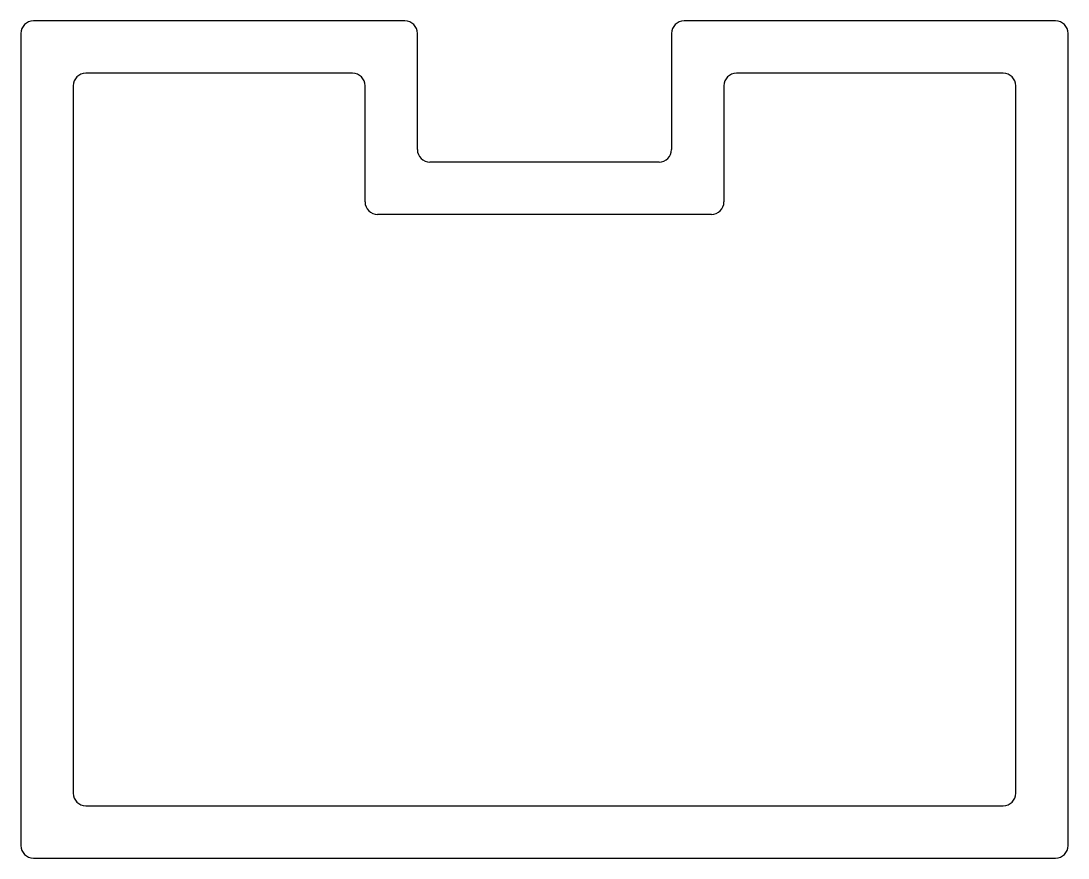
# Model space of a CAD drawing. Extents: x -32.7 to 30.8, y 6.4 to 57.2.
import ezdxf

# ---------------------------------------------------------------- set-up
doc = ezdxf.new("R2010")
doc.units = 0
doc.layers.get('0').update_dxf_attribs({"linetype": 'CONTINUOUS'})

msp = doc.modelspace()

# ---------------------------------------------------------------- linework, layer by layer
at = {"linetype": 'CONTINUOUS'}
for p, q in [((-9.45, 57.153), (-31.969, 57.153)), ((30.007, 57.153), (7.488, 57.153)), ((-32.731, 56.391), (-32.731, 7.115)), ((-8.688, 49.349), (-8.688, 56.391)), ((6.726, 56.391), (6.726, 49.349)), ((30.769, 7.115), (30.769, 56.391)), ((-12.625, 53.978), (-28.794, 53.978)), ((26.832, 53.978), (10.663, 53.978)), ((-29.556, 53.216), (-29.556, 10.29)), ((-11.863, 46.174), (-11.863, 53.216)), ((9.901, 53.216), (9.901, 46.174)), ((27.594, 10.29), (27.594, 53.216)), ((5.964, 48.587), (-7.926, 48.587)), ((9.139, 45.412), (-11.101, 45.412)), ((-28.794, 9.528), (26.832, 9.528)), ((-31.969, 6.353), (30.007, 6.353))]:
    msp.add_line(p, q, dxfattribs=at)
for centre, start, end in [((-31.969, 56.391), 90, 180), ((-9.45, 56.391), 360, 90), ((7.488, 56.391), 90, 180), ((30.007, 56.391), 0, 90), ((-28.794, 53.216), 90, 180), ((-12.625, 53.216), 0, 90), ((10.663, 53.216), 90, 180), ((26.832, 53.216), 0, 90), ((-7.926, 49.349), 180, 270), ((5.964, 49.349), 270, 0), ((-11.101, 46.174), 180, 270), ((9.139, 46.174), 270, 0), ((-28.794, 10.29), 180, 270), ((26.832, 10.29), 270, 0), ((-31.969, 7.115), 180, 270), ((30.007, 7.115), 270, 0)]:
    msp.add_arc(centre, 0.762, start, end, dxfattribs=at)

doc.saveas('drawing.dxf')
